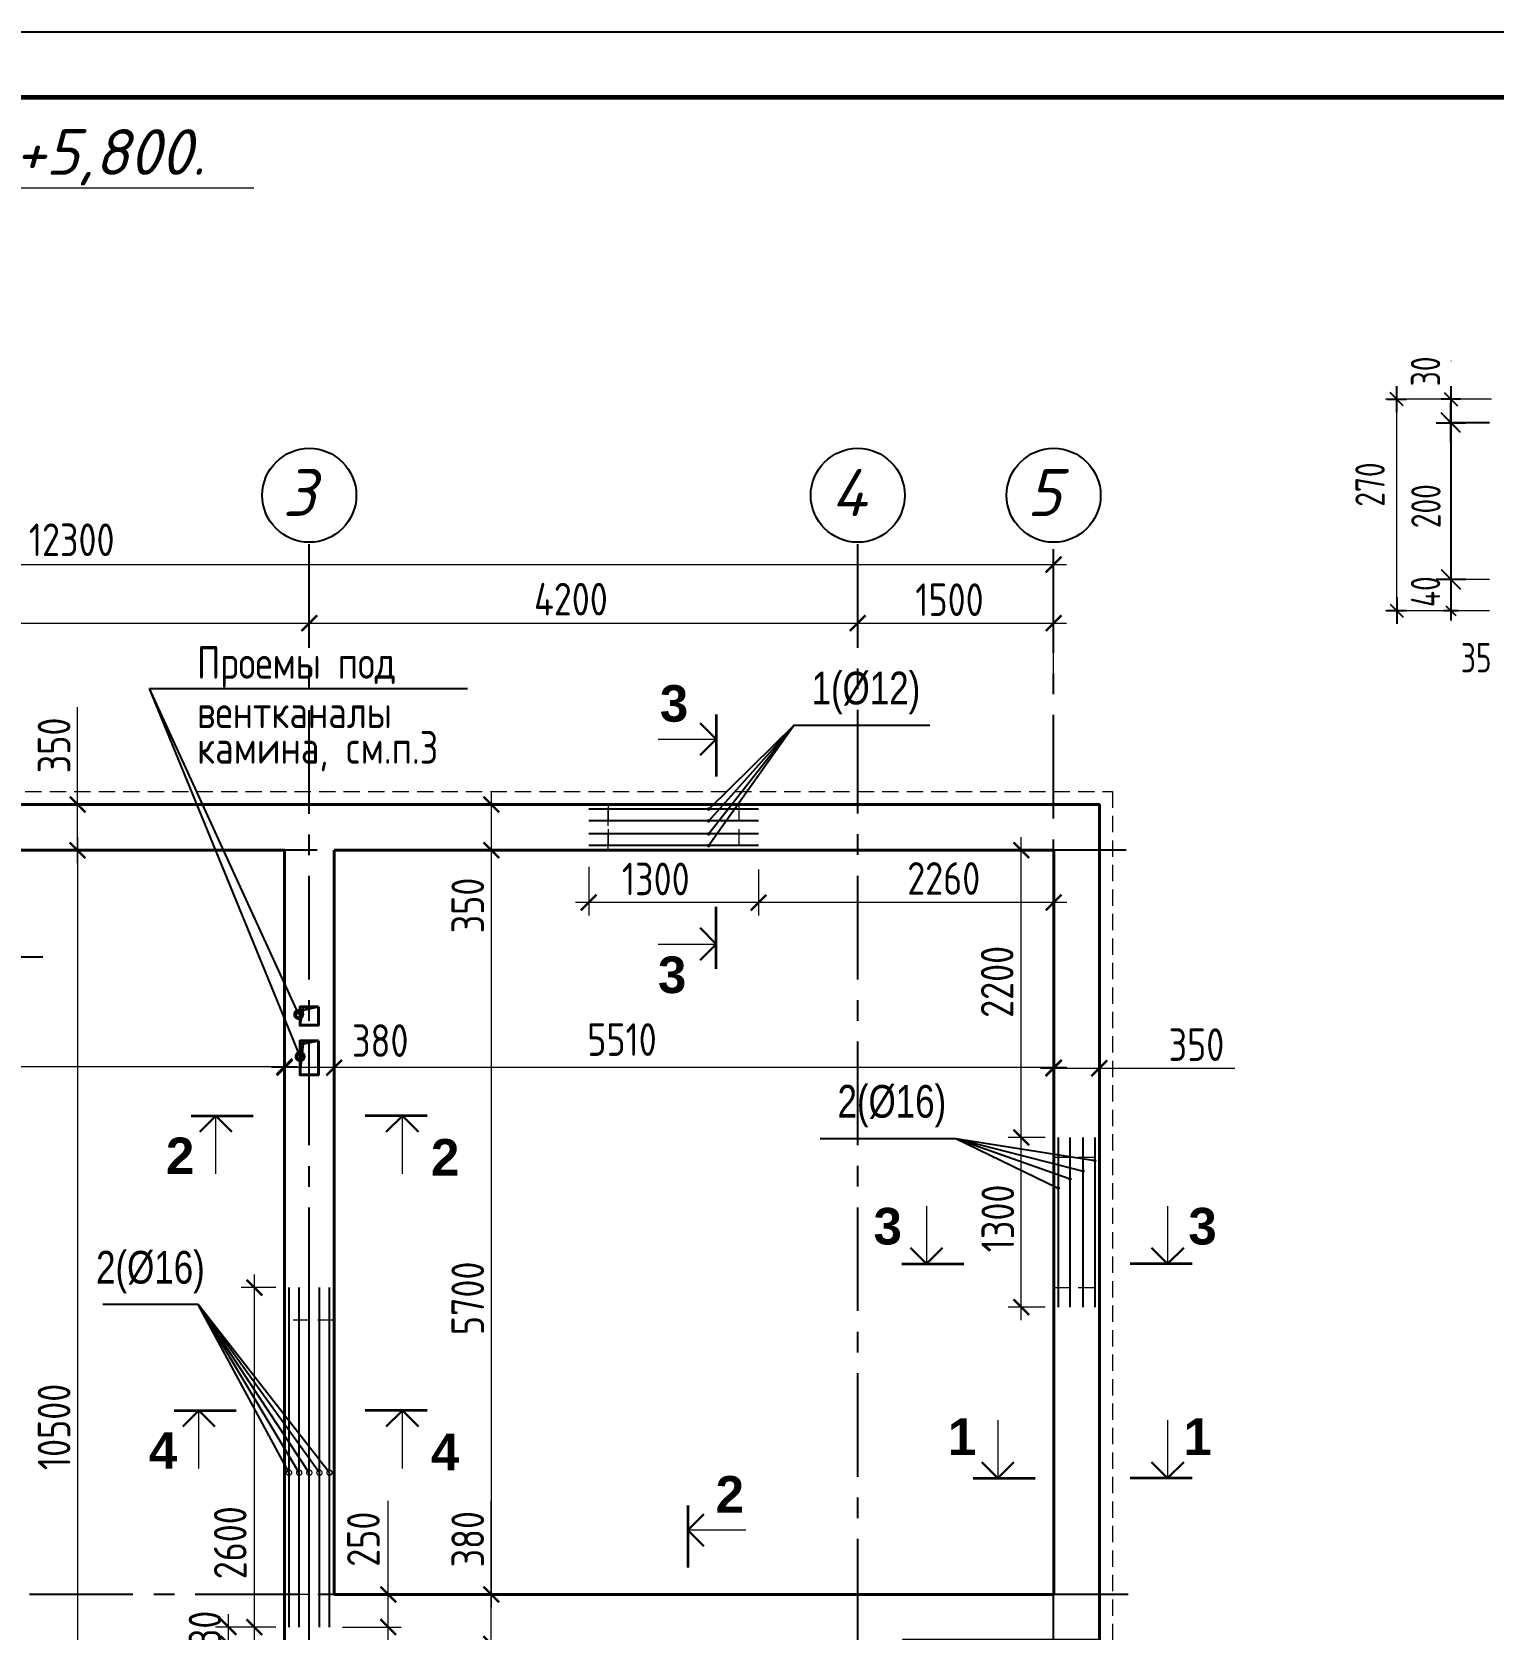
# Model space of a CAD drawing. Extents: x -12289450 to -10763036, y -7834513 to -6150123.
# Drawn here: x -10835756 to -10824568, y -7817046 to -7804813 of the extents above; entities that cross this region are included whole.
import ezdxf

# ---------------------------------------------------------------- set-up
doc = ezdxf.new("R2010")
doc.units = 0
doc.header["$LTSCALE"] = 25
doc.header["$PDMODE"] = 35
doc.linetypes.add('CENTER', pattern=[50.8, 31.75, -6.35, 6.35, -6.35])
doc.linetypes.add('DASHED', pattern=[0.75, 0.5, -0.25])
doc.layers.get('DefPoints').update_dxf_attribs({"color": 10, "lineweight": 30})
for name, color, linetype in [('001-ПЕРЕГОРОДКИ', 5, 'Continuous'), ('005-РАЗМЕРЫ', 252, 'Continuous'), ('008-ШТРИХОВКА', 252, 'Continuous'), ('014-ОСИ', 251, 'CENTER'), ('Annotation - Text', 7, 'Continuous'), ('EEE', 7, 'Continuous'), ('Новое', 51, 'Continuous'), ('Размер', 6, 'Continuous'), ('Текст', 7, 'Continuous')]:
    doc.layers.add(name, color=color, linetype=linetype)
doc.layers.add('СТЕНЫ', color=5, linetype='Continuous', lineweight=40)
doc.styles.add('gismo', font='isocpeui.ttf')
doc.styles.add('GOST 2.304', font='cs_gost2304.shx')
doc.styles.add('Isocpeur', font='isocpeui.ttf')
doc.styles.add('RUSS', font='russ', dxfattribs={"width": 0.8})
doc.styles.get("Standard").update_dxf_attribs({"font": 'arial.ttf'})
doc.styles.add('STYLE1', font='simplex.shx', dxfattribs={"width": 0.7, "height": 300})
doc.styles.add('СГЕНЕРИР_СТИЛЬ_1', font='arialbd.ttf')
doc.dimstyles.new('1', dxfattribs={"dimscale": 100, "dimtxt": 2.5, "dimasz": 1.2, "dimexe": 1, "dimexo": 1, "dimgap": 0.5, "dimtad": 1, "dimdec": 0, "dimzin": 0, "dimdsep": 46, "dimtxsty": 'GOST 2.304', "dimblk": 'ARCHTICK', "dimcen": 0.09, "dimdle": 1, "dimclrd": 256, "dimclre": 256, "dimclrt": 7, "dimadec": 0, "dimazin": 0, "dimtfac": 1, "dimtdec": 0, "dimtmove": 0, "dimatfit": 3, "dimldrblk": 'ARCHTICK', "dimfxl": 0, "dimtolj": 1, "dimtzin": 0, "dimlwd": 5, "dimlwe": 5, "dimarcsym": 0})
doc.dimstyles.new('100', dxfattribs={"dimtxt": 250, "dimasz": 80, "dimexe": 0, "dimexo": 0, "dimgap": 30, "dimtad": 1, "dimdec": 0, "dimzin": 9, "dimtxsty": 'Standard', "dimblk": 'ARCHTICK', "dimcen": 80, "dimdle": 50, "dimadec": 0, "dimazin": 0, "dimtfac": 1, "dimtdec": 0, "dimtix": 1, "dimtmove": 0, "dimatfit": 1, "dimldrblk": 'DOTSMALL', "dimfxl": 0, "dimarcsym": 0})

# ---------------------------------------------------------------- blocks, each defined once
blk = doc.blocks.new('_ArchTick')
at = {"color": 0, "linetype": 'ByBlock', "const_width": 0.15}
blk.add_lwpolyline([(-0.5, -0.5), (0.5, 0.5)], dxfattribs=at)
blk = doc.blocks.new('*D1690')
at = {"layer": '005-РАЗМЕРЫ', "lineweight": 5, "transparency": 16777216}
for p, q in [((-10838833, -7809342), (-10833533, -7809342)), ((-10838733, -7809412), (-10838733, -7809242)), ((-10833633, -7809412), (-10833633, -7809242))]:
    blk.add_line(p, q, dxfattribs=at)
at = {"layer": 'DefPoints', "color": 0, "transparency": 16777216}
for p in [(-10833633, -7809342), (-10838733, -7809512), (-10833633, -7809512)]:
    blk.add_point(p, dxfattribs=at)
at = {"layer": '005-РАЗМЕРЫ', "lineweight": 5, "transparency": 16777216, "xscale": 120, "yscale": 120, "zscale": 120, "rotation": 180}
blk.add_blockref('_ArchTick', (-10838733, -7809342), dxfattribs=at)
at = {"layer": '005-РАЗМЕРЫ', "lineweight": 5, "transparency": 16777216, "xscale": 120, "yscale": 120, "zscale": 120}
blk.add_blockref('_ArchTick', (-10833633, -7809342), dxfattribs=at)
at = {"layer": '005-РАЗМЕРЫ', "color": 7, "transparency": 16777216, "insert": (-10837339, -7809162), "char_height": 250, "attachment_point": 5, "style": 'GOST 2.304'}
blk.add_mtext('\\A1;5100', dxfattribs=at)
blk = doc.blocks.new('*D1691')
at = {"layer": '005-РАЗМЕРЫ', "lineweight": 5, "transparency": 16777216}
for p, q in [((-10840233, -7809739), (-10840233, -7808793)), ((-10827933, -7809789), (-10827933, -7808793)), ((-10840333, -7808893), (-10827833, -7808893))]:
    blk.add_line(p, q, dxfattribs=at)
at = {"layer": 'DefPoints', "color": 0, "transparency": 16777216}
for p in [(-10827933, -7808893), (-10840233, -7809839), (-10827933, -7809889)]:
    blk.add_point(p, dxfattribs=at)
at = {"layer": '005-РАЗМЕРЫ', "lineweight": 5, "transparency": 16777216, "xscale": 120, "yscale": 120, "zscale": 120, "rotation": 180}
blk.add_blockref('_ArchTick', (-10840233, -7808893), dxfattribs=at)
at = {"layer": '005-РАЗМЕРЫ', "lineweight": 5, "transparency": 16777216, "xscale": 120, "yscale": 120, "zscale": 120}
blk.add_blockref('_ArchTick', (-10827933, -7808893), dxfattribs=at)
at = {"layer": '005-РАЗМЕРЫ', "color": 7, "transparency": 16777216, "insert": (-10835452, -7808703), "char_height": 250, "attachment_point": 5, "style": 'GOST 2.304'}
blk.add_mtext('\\A1;12300', dxfattribs=at)
blk = doc.blocks.new('*D1693')
at = {"layer": '005-РАЗМЕРЫ', "lineweight": 5, "transparency": 16777216}
for p, q in [((-10833733, -7809342), (-10829333, -7809342)), ((-10833633, -7809412), (-10833633, -7809242)), ((-10829433, -7809412), (-10829433, -7809242))]:
    blk.add_line(p, q, dxfattribs=at)
at = {"layer": 'DefPoints', "color": 0, "transparency": 16777216}
for p in [(-10829433, -7809342), (-10833633, -7809512), (-10829433, -7809512)]:
    blk.add_point(p, dxfattribs=at)
at = {"layer": '005-РАЗМЕРЫ', "lineweight": 5, "transparency": 16777216, "xscale": 120, "yscale": 120, "zscale": 120, "rotation": 180}
blk.add_blockref('_ArchTick', (-10833633, -7809342), dxfattribs=at)
at = {"layer": '005-РАЗМЕРЫ', "lineweight": 5, "transparency": 16777216, "xscale": 120, "yscale": 120, "zscale": 120}
blk.add_blockref('_ArchTick', (-10829433, -7809342), dxfattribs=at)
at = {"layer": '005-РАЗМЕРЫ', "color": 7, "transparency": 16777216, "insert": (-10831629, -7809158), "char_height": 250, "attachment_point": 5, "style": 'GOST 2.304'}
blk.add_mtext('\\A1;4200', dxfattribs=at)
blk = doc.blocks.new('*D1694')
at = {"layer": '005-РАЗМЕРЫ', "lineweight": 5, "transparency": 16777216}
for p, q in [((-10829533, -7809342), (-10827833, -7809342)), ((-10829433, -7809412), (-10829433, -7809242)), ((-10827933, -7809412), (-10827933, -7809242))]:
    blk.add_line(p, q, dxfattribs=at)
at = {"layer": 'DefPoints', "color": 0, "transparency": 16777216}
for p in [(-10827933, -7809342), (-10829433, -7809512), (-10827933, -7809512)]:
    blk.add_point(p, dxfattribs=at)
at = {"layer": '005-РАЗМЕРЫ', "lineweight": 5, "transparency": 16777216, "xscale": 120, "yscale": 120, "zscale": 120, "rotation": 180}
blk.add_blockref('_ArchTick', (-10829433, -7809342), dxfattribs=at)
at = {"layer": '005-РАЗМЕРЫ', "lineweight": 5, "transparency": 16777216, "xscale": 120, "yscale": 120, "zscale": 120}
blk.add_blockref('_ArchTick', (-10827933, -7809342), dxfattribs=at)
at = {"layer": '005-РАЗМЕРЫ', "color": 7, "transparency": 16777216, "insert": (-10828730, -7809162), "char_height": 250, "attachment_point": 5, "style": 'GOST 2.304'}
blk.add_mtext('\\A1;1500', dxfattribs=at)
blk = doc.blocks.new('*D1699')
at = {"layer": '005-РАЗМЕРЫ', "lineweight": 5, "transparency": 16777216}
for p, q in [((-10832239, -7810981), (-10832239, -7816881)), ((-10832207, -7811081), (-10832339, -7811081)), ((-10832207, -7816781), (-10832339, -7816781))]:
    blk.add_line(p, q, dxfattribs=at)
at = {"layer": 'DefPoints', "color": 0, "transparency": 16777216}
for p in [(-10832107, -7811081), (-10832239, -7816781), (-10832107, -7816781)]:
    blk.add_point(p, dxfattribs=at)
at = {"layer": '005-РАЗМЕРЫ', "lineweight": 5, "transparency": 16777216, "xscale": 120, "yscale": 120, "zscale": 120}
for p, rotation in [((-10832239, -7811081), 90), ((-10832239, -7816781), 270)]:
    blk.add_blockref('_ArchTick', p, dxfattribs=dict(at, rotation=rotation))
at = {"layer": '005-РАЗМЕРЫ', "color": 7, "transparency": 16777216, "insert": (-10832419, -7814513), "char_height": 250, "attachment_point": 5, "rotation": 90, "style": 'GOST 2.304'}
blk.add_mtext('\\A1;5700', dxfattribs=at)
blk = doc.blocks.new('*D1701')
at = {"layer": '005-РАЗМЕРЫ', "lineweight": 5, "ltscale": 100, "transparency": 16777216}
for p, q in [((-10833443, -7812614), (-10833443, -7812846)), ((-10827932, -7812621), (-10827932, -7812846)), ((-10827832, -7812746), (-10833543, -7812746))]:
    blk.add_line(p, q, dxfattribs=at)
at = {"layer": 'DefPoints', "color": 0, "ltscale": 100, "transparency": 16777216}
for p in [(-10833443, -7812514), (-10827932, -7812521), (-10833443, -7812746)]:
    blk.add_point(p, dxfattribs=at)
at = {"layer": '005-РАЗМЕРЫ', "lineweight": 5, "ltscale": 100, "transparency": 16777216, "xscale": 120, "yscale": 120, "zscale": 120, "rotation": 180}
blk.add_blockref('_ArchTick', (-10833443, -7812746), dxfattribs=at)
at = {"layer": '005-РАЗМЕРЫ', "lineweight": 5, "ltscale": 100, "transparency": 16777216, "xscale": 120, "yscale": 120, "zscale": 120}
blk.add_blockref('_ArchTick', (-10827932, -7812746), dxfattribs=at)
at = {"layer": '005-РАЗМЕРЫ', "color": 7, "ltscale": 100, "transparency": 16777216, "insert": (-10831238, -7812531), "char_height": 250, "attachment_point": 5, "style": 'GOST 2.304'}
blk.add_mtext('\\A1;5510', dxfattribs=at)
blk = doc.blocks.new('*D1704')
at = {"layer": '005-РАЗМЕРЫ', "lineweight": 5, "transparency": 16777216}
for p, q in [((-10835407, -7810981), (-10835407, -7821681)), ((-10835374, -7811081), (-10835507, -7811081)), ((-10835374, -7821581), (-10835507, -7821581))]:
    blk.add_line(p, q, dxfattribs=at)
at = {"layer": 'DefPoints', "color": 0, "transparency": 16777216}
for p in [(-10835274, -7811081), (-10835407, -7821581), (-10835274, -7821581)]:
    blk.add_point(p, dxfattribs=at)
at = {"layer": '005-РАЗМЕРЫ', "lineweight": 5, "transparency": 16777216, "xscale": 120, "yscale": 120, "zscale": 120}
for p, rotation in [((-10835407, -7811081), 90), ((-10835407, -7821581), 270)]:
    blk.add_blockref('_ArchTick', p, dxfattribs=dict(at, rotation=rotation))
at = {"layer": '005-РАЗМЕРЫ', "color": 7, "transparency": 16777216, "insert": (-10835587, -7815498), "char_height": 250, "attachment_point": 5, "rotation": 90, "style": 'GOST 2.304'}
blk.add_mtext('\\A1;10500', dxfattribs=at)
blk = doc.blocks.new('*D1707')
at = {"layer": '005-РАЗМЕРЫ', "lineweight": 5, "transparency": 16777216}
for p, q in [((-10835407, -7810731), (-10835407, -7809984)), ((-10835374, -7810731), (-10835507, -7810731)), ((-10835407, -7811181), (-10835407, -7810731)), ((-10835374, -7811081), (-10835507, -7811081))]:
    blk.add_line(p, q, dxfattribs=at)
at = {"layer": 'DefPoints', "color": 0, "transparency": 16777216}
for p in [(-10835407, -7810731), (-10835274, -7810731), (-10835274, -7811081)]:
    blk.add_point(p, dxfattribs=at)
at = {"layer": '005-РАЗМЕРЫ', "lineweight": 5, "transparency": 16777216, "xscale": 120, "yscale": 120, "zscale": 120}
for p, rotation in [((-10835407, -7810731), 90), ((-10835407, -7811081), 270)]:
    blk.add_blockref('_ArchTick', p, dxfattribs=dict(at, rotation=rotation))
at = {"layer": '005-РАЗМЕРЫ', "color": 7, "transparency": 16777216, "insert": (-10835587, -7810278), "char_height": 250, "attachment_point": 5, "rotation": 90, "style": 'GOST 2.304'}
blk.add_mtext('\\A1;350', dxfattribs=at)
blk = doc.blocks.new('*D1709')
at = {"layer": '005-РАЗМЕРЫ', "lineweight": 5, "ltscale": 100, "transparency": 16777216}
for p, q in [((-10833823, -7812614), (-10833823, -7812846)), ((-10833443, -7812621), (-10833443, -7812846)), ((-10833343, -7812746), (-10833923, -7812746))]:
    blk.add_line(p, q, dxfattribs=at)
at = {"layer": 'DefPoints', "color": 0, "ltscale": 100, "transparency": 16777216}
for p in [(-10833823, -7812514), (-10833443, -7812521), (-10833823, -7812746)]:
    blk.add_point(p, dxfattribs=at)
at = {"layer": '005-РАЗМЕРЫ', "lineweight": 5, "ltscale": 100, "transparency": 16777216, "xscale": 120, "yscale": 120, "zscale": 120, "rotation": 180}
blk.add_blockref('_ArchTick', (-10833823, -7812746), dxfattribs=at)
at = {"layer": '005-РАЗМЕРЫ', "lineweight": 5, "ltscale": 100, "transparency": 16777216, "xscale": 120, "yscale": 120, "zscale": 120}
blk.add_blockref('_ArchTick', (-10833443, -7812746), dxfattribs=at)
at = {"layer": '005-РАЗМЕРЫ', "color": 7, "ltscale": 100, "transparency": 16777216, "insert": (-10833089, -7812539), "char_height": 250, "attachment_point": 5, "style": 'GOST 2.304'}
blk.add_mtext('\\A1;380', dxfattribs=at)
blk = doc.blocks.new('*D1710')
at = {"layer": '005-РАЗМЕРЫ', "lineweight": 5, "ltscale": 100, "transparency": 16777216}
for p, q in [((-10838733, -7812607), (-10838733, -7812839)), ((-10833823, -7812614), (-10833823, -7812839)), ((-10833723, -7812739), (-10838833, -7812739))]:
    blk.add_line(p, q, dxfattribs=at)
at = {"layer": 'DefPoints', "color": 0, "ltscale": 100, "transparency": 16777216}
for p in [(-10838733, -7812507), (-10833823, -7812514), (-10838733, -7812739)]:
    blk.add_point(p, dxfattribs=at)
at = {"layer": '005-РАЗМЕРЫ', "lineweight": 5, "ltscale": 100, "transparency": 16777216, "xscale": 120, "yscale": 120, "zscale": 120, "rotation": 180}
blk.add_blockref('_ArchTick', (-10838733, -7812739), dxfattribs=at)
at = {"layer": '005-РАЗМЕРЫ', "lineweight": 5, "ltscale": 100, "transparency": 16777216, "xscale": 120, "yscale": 120, "zscale": 120}
blk.add_blockref('_ArchTick', (-10833823, -7812739), dxfattribs=at)
at = {"layer": '005-РАЗМЕРЫ', "color": 7, "ltscale": 100, "transparency": 16777216, "insert": (-10837128, -7812524), "char_height": 250, "attachment_point": 5, "style": 'GOST 2.304'}
blk.add_mtext('\\A1;4910', dxfattribs=at)
blk = doc.blocks.new('*D1715')
at = {"layer": '005-РАЗМЕРЫ', "lineweight": 5, "transparency": 16777216}
for p, q in [((-10832239, -7810631), (-10832239, -7811081)), ((-10832207, -7810731), (-10832339, -7810731)), ((-10832207, -7811081), (-10832339, -7811081)), ((-10832239, -7811081), (-10832239, -7811798))]:
    blk.add_line(p, q, dxfattribs=at)
at = {"layer": 'DefPoints', "color": 0, "transparency": 16777216}
for p in [(-10832107, -7810731), (-10832239, -7811081), (-10832107, -7811081)]:
    blk.add_point(p, dxfattribs=at)
at = {"layer": '005-РАЗМЕРЫ', "lineweight": 5, "transparency": 16777216, "xscale": 120, "yscale": 120, "zscale": 120}
for p, rotation in [((-10832239, -7810731), 90), ((-10832239, -7811081), 270)]:
    blk.add_blockref('_ArchTick', p, dxfattribs=dict(at, rotation=rotation))
at = {"layer": '005-РАЗМЕРЫ', "color": 7, "transparency": 16777216, "insert": (-10832419, -7811504), "char_height": 250, "attachment_point": 5, "rotation": 90, "style": 'GOST 2.304'}
blk.add_mtext('\\A1;350', dxfattribs=at)
blk = doc.blocks.new('*D1716')
at = {"layer": '005-РАЗМЕРЫ', "lineweight": 5, "transparency": 16777216}
for p, q in [((-10832239, -7816781), (-10832239, -7816064)), ((-10832207, -7816781), (-10832339, -7816781)), ((-10832239, -7817261), (-10832239, -7816781)), ((-10832193, -7817161), (-10832339, -7817161))]:
    blk.add_line(p, q, dxfattribs=at)
at = {"layer": 'DefPoints', "color": 0, "transparency": 16777216}
for p in [(-10832239, -7816781), (-10832107, -7816781), (-10832093, -7817161)]:
    blk.add_point(p, dxfattribs=at)
at = {"layer": '005-РАЗМЕРЫ', "lineweight": 5, "transparency": 16777216, "xscale": 120, "yscale": 120, "zscale": 120}
for p, rotation in [((-10832239, -7816781), 90), ((-10832239, -7817161), 270)]:
    blk.add_blockref('_ArchTick', p, dxfattribs=dict(at, rotation=rotation))
at = {"layer": '005-РАЗМЕРЫ', "color": 7, "transparency": 16777216, "insert": (-10832419, -7816358), "char_height": 250, "attachment_point": 5, "rotation": 90, "style": 'GOST 2.304'}
blk.add_mtext('\\A1;380', dxfattribs=at)
blk = doc.blocks.new('*D1718')
at = {"layer": '005-РАЗМЕРЫ', "lineweight": 5, "ltscale": 10, "transparency": 16777216}
for p, q in [((-10827933, -7812838), (-10827933, -7812651)), ((-10827583, -7812838), (-10827583, -7812651)), ((-10828033, -7812751), (-10827583, -7812751)), ((-10827583, -7812751), (-10826545, -7812751))]:
    blk.add_line(p, q, dxfattribs=at)
at = {"layer": 'DefPoints', "color": 0, "ltscale": 10, "transparency": 16777216}
for p in [(-10827583, -7812751), (-10827933, -7812938), (-10827583, -7812938)]:
    blk.add_point(p, dxfattribs=at)
at = {"layer": '005-РАЗМЕРЫ', "lineweight": 5, "ltscale": 10, "transparency": 16777216, "xscale": 120, "yscale": 120, "zscale": 120, "rotation": 180}
blk.add_blockref('_ArchTick', (-10827933, -7812751), dxfattribs=at)
at = {"layer": '005-РАЗМЕРЫ', "lineweight": 5, "ltscale": 10, "transparency": 16777216, "xscale": 120, "yscale": 120, "zscale": 120}
blk.add_blockref('_ArchTick', (-10827583, -7812751), dxfattribs=at)
at = {"layer": '005-РАЗМЕРЫ', "color": 7, "ltscale": 10, "transparency": 16777216, "insert": (-10826839, -7812570), "char_height": 250, "attachment_point": 5, "style": 'GOST 2.304'}
blk.add_mtext('\\A1;350', dxfattribs=at)
blk = doc.blocks.new('*D1720')
at = {"layer": '005-РАЗМЕРЫ', "lineweight": 5, "transparency": 16777216}
for p, q in [((-10828180, -7814681), (-10828180, -7813181)), ((-10827998, -7813281), (-10828280, -7813281)), ((-10827998, -7814581), (-10828280, -7814581))]:
    blk.add_line(p, q, dxfattribs=at)
at = {"layer": 'DefPoints', "color": 0, "transparency": 16777216}
for p in [(-10828180, -7813281), (-10827898, -7813281), (-10827898, -7814581)]:
    blk.add_point(p, dxfattribs=at)
at = {"layer": '005-РАЗМЕРЫ', "lineweight": 5, "transparency": 16777216, "xscale": 120, "yscale": 120, "zscale": 120}
for p, rotation in [((-10828180, -7813281), 90), ((-10828180, -7814581), 270)]:
    blk.add_blockref('_ArchTick', p, dxfattribs=dict(at, rotation=rotation))
at = {"layer": '005-РАЗМЕРЫ', "color": 7, "transparency": 16777216, "insert": (-10828360, -7813901), "char_height": 250, "attachment_point": 5, "rotation": 90, "style": 'GOST 2.304'}
blk.add_mtext('\\A1;1300', dxfattribs=at)
blk = doc.blocks.new('_DotSmall')
at = {"color": 0, "linetype": 'ByBlock', "const_width": 0.5}
blk.add_lwpolyline([(-0.0625, 0, 1), (0.0625, 0, 1)], format="xyb", close=True, dxfattribs=at)
blk = doc.blocks.new('A8MITTA', base_point=(3180, 3140))
for p, q in [((3170, 3130), (3190, 3150)), ((3180, 3155), (3180, 3125)), ((3160, 3140), (3200, 3140))]:
    blk.add_line(p, q)
blk = doc.blocks.new('*D1725')
at = {"layer": '005-РАЗМЕРЫ', "lineweight": 5, "transparency": 16777216}
for p, q in [((-10830193, -7811229), (-10830193, -7811582)), ((-10827932, -7811329), (-10827932, -7811582)), ((-10827832, -7811482), (-10830293, -7811482))]:
    blk.add_line(p, q, dxfattribs=at)
at = {"layer": 'DefPoints', "color": 0, "transparency": 16777216}
for p in [(-10830193, -7811129), (-10827932, -7811229), (-10830193, -7811482)]:
    blk.add_point(p, dxfattribs=at)
at = {"layer": '005-РАЗМЕРЫ', "lineweight": 5, "transparency": 16777216, "xscale": 120, "yscale": 120, "zscale": 120, "rotation": 180}
blk.add_blockref('_ArchTick', (-10830193, -7811482), dxfattribs=at)
at = {"layer": '005-РАЗМЕРЫ', "lineweight": 5, "transparency": 16777216, "xscale": 120, "yscale": 120, "zscale": 120}
blk.add_blockref('_ArchTick', (-10827932, -7811482), dxfattribs=at)
at = {"layer": '005-РАЗМЕРЫ', "color": 7, "transparency": 16777216, "insert": (-10828774, -7811297), "char_height": 250, "attachment_point": 5, "style": 'GOST 2.304'}
blk.add_mtext('\\A1;2260', dxfattribs=at)
blk = doc.blocks.new('*D1729')
at = {"layer": '005-РАЗМЕРЫ', "lineweight": 5, "transparency": 16777216}
for p, q in [((-10828180, -7813381), (-10828180, -7810981)), ((-10828028, -7811081), (-10828280, -7811081)), ((-10827998, -7813281), (-10828280, -7813281))]:
    blk.add_line(p, q, dxfattribs=at)
at = {"layer": 'DefPoints', "color": 0, "transparency": 16777216}
for p in [(-10828180, -7811081), (-10827928, -7811081), (-10827898, -7813281)]:
    blk.add_point(p, dxfattribs=at)
at = {"layer": '005-РАЗМЕРЫ', "lineweight": 5, "transparency": 16777216, "xscale": 120, "yscale": 120, "zscale": 120}
for p, rotation in [((-10828180, -7811081), 90), ((-10828180, -7813281), 270)]:
    blk.add_blockref('_ArchTick', p, dxfattribs=dict(at, rotation=rotation))
at = {"layer": '005-РАЗМЕРЫ', "color": 7, "transparency": 16777216, "insert": (-10828365, -7812089), "char_height": 250, "attachment_point": 5, "rotation": 90, "style": 'GOST 2.304'}
blk.add_mtext('\\A1;2200', dxfattribs=at)
blk = doc.blocks.new('*D1734')
at = {"layer": '005-РАЗМЕРЫ', "lineweight": 5, "transparency": 16777216}
for p, q in [((-10831493, -7811209), (-10831493, -7811582)), ((-10830193, -7811329), (-10830193, -7811582)), ((-10830093, -7811482), (-10831593, -7811482))]:
    blk.add_line(p, q, dxfattribs=at)
at = {"layer": 'DefPoints', "color": 0, "transparency": 16777216}
for p in [(-10831493, -7811109), (-10830193, -7811229), (-10831493, -7811482)]:
    blk.add_point(p, dxfattribs=at)
at = {"layer": '005-РАЗМЕРЫ', "lineweight": 5, "transparency": 16777216, "xscale": 120, "yscale": 120, "zscale": 120, "rotation": 180}
blk.add_blockref('_ArchTick', (-10831493, -7811482), dxfattribs=at)
at = {"layer": '005-РАЗМЕРЫ', "lineweight": 5, "transparency": 16777216, "xscale": 120, "yscale": 120, "zscale": 120}
blk.add_blockref('_ArchTick', (-10830193, -7811482), dxfattribs=at)
at = {"layer": '005-РАЗМЕРЫ', "color": 7, "transparency": 16777216, "insert": (-10830979, -7811301), "char_height": 250, "attachment_point": 5, "style": 'GOST 2.304'}
blk.add_mtext('\\A1;1300', dxfattribs=at)
blk = doc.blocks.new('*D1735')
at = {"layer": '005-РАЗМЕРЫ', "lineweight": 5, "transparency": 16777216}
for p, q in [((-10834053, -7817131), (-10834053, -7814331)), ((-10833888, -7814431), (-10834153, -7814431)), ((-10833888, -7817031), (-10834153, -7817031))]:
    blk.add_line(p, q, dxfattribs=at)
at = {"layer": 'DefPoints', "color": 0, "transparency": 16777216}
for p in [(-10834053, -7814431), (-10833788, -7814431), (-10833788, -7817031)]:
    blk.add_point(p, dxfattribs=at)
at = {"layer": '005-РАЗМЕРЫ', "lineweight": 5, "transparency": 16777216, "xscale": 120, "yscale": 120, "zscale": 120}
for p, rotation in [((-10834053, -7814431), 90), ((-10834053, -7817031), 270)]:
    blk.add_blockref('_ArchTick', p, dxfattribs=dict(at, rotation=rotation))
at = {"layer": '005-РАЗМЕРЫ', "color": 7, "transparency": 16777216, "insert": (-10834238, -7816385), "char_height": 250, "attachment_point": 5, "rotation": 90, "style": 'GOST 2.304'}
blk.add_mtext('\\A1;2600', dxfattribs=at)
blk = doc.blocks.new('*D1736')
at = {"layer": '005-РАЗМЕРЫ', "lineweight": 5, "transparency": 16777216}
for p, q in [((-10833028, -7816781), (-10833028, -7816064)), ((-10832996, -7816781), (-10833128, -7816781)), ((-10833028, -7817131), (-10833028, -7816781)), ((-10833378, -7817031), (-10832928, -7817031))]:
    blk.add_line(p, q, dxfattribs=at)
at = {"layer": 'DefPoints', "color": 0, "transparency": 16777216}
for p in [(-10833028, -7816781), (-10832896, -7816781), (-10833478, -7817031)]:
    blk.add_point(p, dxfattribs=at)
at = {"layer": '005-РАЗМЕРЫ', "lineweight": 5, "transparency": 16777216, "xscale": 120, "yscale": 120, "zscale": 120}
for p, rotation in [((-10833028, -7816781), 90), ((-10833028, -7817031), 270)]:
    blk.add_blockref('_ArchTick', p, dxfattribs=dict(at, rotation=rotation))
at = {"layer": '005-РАЗМЕРЫ', "color": 7, "transparency": 16777216, "insert": (-10833218, -7816358), "char_height": 250, "attachment_point": 5, "rotation": 90, "style": 'GOST 2.304'}
blk.add_mtext('\\A1;250', dxfattribs=at)
blk = doc.blocks.new('*D1737')
at = {"layer": '005-РАЗМЕРЫ', "lineweight": 5, "transparency": 16777216}
for p, q in [((-10834251, -7817261), (-10834251, -7816931)), ((-10833888, -7817031), (-10834351, -7817031)), ((-10833988, -7817161), (-10834351, -7817161))]:
    blk.add_line(p, q, dxfattribs=at)
at = {"layer": 'DefPoints', "color": 0, "transparency": 16777216}
for p in [(-10834251, -7817031), (-10833788, -7817031), (-10833888, -7817161)]:
    blk.add_point(p, dxfattribs=at)
at = {"layer": '005-РАЗМЕРЫ', "lineweight": 5, "transparency": 16777216, "xscale": 120, "yscale": 120, "zscale": 120}
for p, rotation in [((-10834251, -7817031), 90), ((-10834251, -7817161), 270)]:
    blk.add_blockref('_ArchTick', p, dxfattribs=dict(at, rotation=rotation))
at = {"layer": '005-РАЗМЕРЫ', "color": 7, "transparency": 16777216, "insert": (-10834431, -7817096), "char_height": 250, "attachment_point": 5, "rotation": 90, "style": 'GOST 2.304'}
blk.add_mtext('\\A1;130', dxfattribs=at)

msp = doc.modelspace()

# ---------------------------------------------------------------- hatches: boundary and pattern name
at = {"layer": '008-ШТРИХОВКА', "ltscale": 3}
h = msp.add_hatch(dxfattribs=at)
h.set_pattern_fill('ANSI31', color=256, scale=5)
h.set_pattern_definition([(45, (-10831362.624, -7814851.123), (-11.22532, 11.22532), [])])
h.paths.add_polyline_path([(-10833562.6, -7812281.1), (-10833702.6, -7812281.1), (-10833702.6, -7812421.1), (-10833677.8, -7812305)])
h = msp.add_hatch(dxfattribs=at)
h.set_pattern_fill('ANSI31', color=256, scale=5)
h.set_pattern_definition([(45, (-10831362.624, -7815111.123), (-11.22532, 11.22532), [])])
h.paths.add_polyline_path([(-10833562.6, -7812541.1), (-10833702.6, -7812541.1), (-10833702.6, -7812801.1), (-10833677.8, -7812565)])

# ---------------------------------------------------------------- linework, layer by layer
at = {"linetype": 'Continuous', "lineweight": 60, "ltscale": 75}
msp.add_lwpolyline([(-10845036.1, -7805313.4), (-10805536.2, -7805313.4), (-10805536.2, -7834013.3), (-10845036.1, -7834013.3)], close=True, dxfattribs=at)
at = {"lineweight": 25, "ltscale": 20, "const_width": 18}
for points in [[(-10830578.6, -7810766.1, -1), (-10830569.7, -7810766.1, -1)], [(-10830578.6, -7810856.1, -1), (-10830569.7, -7810856.1, -1)], [(-10830578.6, -7810955.7, -1), (-10830569.7, -7810955.7, -1)], [(-10830578.6, -7811045.7, -1), (-10830569.7, -7811045.7, -1)], [(-10827622.1, -7813458.1, -1), (-10827613.1, -7813458.1, -1)], [(-10827811.7, -7813598.9, -1), (-10827802.7, -7813598.9, -1)], [(-10827712.1, -7813538.1, -1), (-10827703.1, -7813538.1, -1)], [(-10827901.7, -7813669.3, -1), (-10827892.7, -7813669.3, -1)]]:
    msp.add_lwpolyline(points, format="xyb", close=True, dxfattribs=at)
at = {"layer": '001-ПЕРЕГОРОДКИ', "lineweight": 35, "ltscale": 100}
for points in [[(-10830516.7, -7810041.3), (-10830516.7, -7810516)], [(-10830516.7, -7811988.3), (-10830516.7, -7811513.6)], [(-10834537.5, -7813115.2), (-10834062.8, -7813115.2)], [(-10832730.9, -7813115.2), (-10833205.6, -7813115.2)], [(-10829095.3, -7814249.8), (-10828620.6, -7814249.8)], [(-10826870.9, -7814249.8), (-10827345.6, -7814249.8)], [(-10834667.5, -7815372.3), (-10834192.8, -7815372.3)], [(-10832730.9, -7815372.3), (-10833205.6, -7815372.3)], [(-10828548.9, -7815891.1), (-10828074.2, -7815891.1)], [(-10826870.9, -7815891.1), (-10827345.6, -7815891.1)], [(-10830734.6, -7816099.4), (-10830734.6, -7816574.1)]]:
    msp.add_lwpolyline(points, dxfattribs=at)
at = {"layer": '001-ПЕРЕГОРОДКИ', "lineweight": 18, "ltscale": 100}
for points in [[(-10830960.5, -7810230.4), (-10830516.7, -7810230.4)], [(-10830960.5, -7810230.4), (-10830516.7, -7810230.4)], [(-10830960.5, -7811799.2), (-10830516.7, -7811799.2)], [(-10830960.5, -7811799.2), (-10830516.7, -7811799.2)], [(-10834348.4, -7813559), (-10834348.4, -7813115.2)], [(-10834348.4, -7813559), (-10834348.4, -7813115.2)], [(-10832920, -7813559), (-10832920, -7813115.2)], [(-10832920, -7813559), (-10832920, -7813115.2)], [(-10828906.2, -7813806), (-10828906.2, -7814249.8)], [(-10828906.2, -7813806), (-10828906.2, -7814249.8)], [(-10827060, -7813806), (-10827060, -7814249.8)], [(-10827060, -7813806), (-10827060, -7814249.8)], [(-10834478.5, -7815816), (-10834478.5, -7815372.3)], [(-10834478.5, -7815816), (-10834478.5, -7815372.3)], [(-10832920, -7815816), (-10832920, -7815372.3)], [(-10832920, -7815816), (-10832920, -7815372.3)], [(-10828359.8, -7815447.3), (-10828359.8, -7815891.1)], [(-10828359.8, -7815447.3), (-10828359.8, -7815891.1)], [(-10827060, -7815447.3), (-10827060, -7815891.1)], [(-10827060, -7815447.3), (-10827060, -7815891.1)], [(-10830290.9, -7816288.5), (-10830734.6, -7816288.5)], [(-10830290.9, -7816288.5), (-10830734.6, -7816288.5)]]:
    msp.add_lwpolyline(points, dxfattribs=at)
at = {"layer": '008-ШТРИХОВКА', "ltscale": 3}
for points in [[(-10833702.6, -7812421.1), (-10833677.8, -7812305), (-10833562.6, -7812281.1)], [(-10833702.6, -7812801.1), (-10833677.8, -7812565), (-10833562.6, -7812541.1)]]:
    msp.add_lwpolyline(points, dxfattribs=at)
at = {"layer": '014-ОСИ'}
for p, q in [((-10829432.6, -7822229.9), (-10829432.6, -7808722.5)), ((-10827932.6, -7817188.8), (-10827932.6, -7808722.5))]:
    msp.add_line(p, q, dxfattribs=at)
for points in [[(-10833632.6, -7822231.1), (-10833632.6, -7808722.5)], [(-10831033.4, -7811081.1), (-10842626.2, -7811081.1)], [(-10827377.4, -7811081.1), (-10830042.6, -7811081.1)], [(-10827362.6, -7816781.1), (-10842626.2, -7816781.1)]]:
    msp.add_lwpolyline(points, dxfattribs=at)
at = {"layer": 'EEE', "lineweight": 15}
msp.add_line((-10844621, -7806008.3), (-10834058.2, -7806008.3), dxfattribs=at)
at = {"layer": 'EEE', "lineweight": 25, "ltscale": 3}
for p, q in [((-10834855.3, -7809843), (-10832420.4, -7809843)), ((-10833713.5, -7812338.6), (-10834855.3, -7809843)), ((-10833702.6, -7812661.1), (-10834855.3, -7809843)), ((-10829919.4, -7810123.6), (-10828880.4, -7810123.6)), ((-10836573.4, -7811897.4), (-10835671.8, -7811897.4)), ((-10829720.6, -7813289), (-10828681.6, -7813289))]:
    msp.add_line(p, q, dxfattribs=at)
for points in [[(-10829919.4, -7810123.6), (-10830574.1, -7810766.1)], [(-10829919.4, -7810123.6), (-10830574.1, -7810856.1)], [(-10829919.4, -7810123.6), (-10830574.1, -7810955.7)], [(-10829919.4, -7810123.6), (-10830574.1, -7811045.7)], [(-10828681.6, -7813289), (-10827807.2, -7813598.9)], [(-10828681.6, -7813289), (-10827707.6, -7813538.1)], [(-10828681.6, -7813289), (-10827617.6, -7813458.1)], [(-10828681.6, -7813289), (-10827897.2, -7813669.3)]]:
    msp.add_lwpolyline(points, dxfattribs=at)
at = {"layer": 'EEE', "lineweight": 25, "ltscale": 3, "const_width": 56.2}
for points in [[(-10833699.5, -7812338.6, 1), (-10833727.6, -7812338.6, 1)], [(-10833688.6, -7812661.1, 1), (-10833716.7, -7812661.1, 1)]]:
    msp.add_lwpolyline(points, format="xyb", close=True, dxfattribs=at)
at = {"layer": 'Новое', "color": 7, "linetype": 'Continuous'}
msp.add_lwpolyline([(-10847036.1, -7804813.4), (-10805036.2, -7804813.4), (-10805036.2, -7834513.3), (-10847036.1, -7834513.3)], close=True, dxfattribs=at)
msp.add_lwpolyline([(-10847036.1, -7804813.4), (-10805036.2, -7804813.4), (-10805036.2, -7834513.3), (-10847036.1, -7834513.3)], close=True, dxfattribs=at)
at = {"layer": 'Размер', "lineweight": 15, "ltscale": 100}
for p, q in [((-10824890.7, -7807331.2), (-10824890.7, -7807336.2)), ((-10824579.1, -7807626.2), (-10825390.9, -7807626.2)), ((-10825305.2, -7809246.2), (-10825305.2, -7807585.6)), ((-10824579.1, -7807626.2), (-10824890.7, -7807626.2)), ((-10824595.9, -7807806.2), (-10824890.7, -7807806.2)), ((-10824595.9, -7809006.2), (-10824890.7, -7809006.2)), ((-10824595.9, -7809246.2), (-10825390.9, -7809246.2)), ((-10824595.9, -7809246.2), (-10825390.9, -7809246.2))]:
    msp.add_line(p, q, dxfattribs=at)
at = {"layer": 'Размер'}
for p, q in [((-10824890.7, -7807585.3), (-10824890.7, -7809246.2)), ((-10824595.9, -7807806.2), (-10824890.7, -7807806.2))]:
    msp.add_line(p, q, dxfattribs=at)
at = {"layer": 'СТЕНЫ', "linetype": 'DASHED', "lineweight": 9, "ltscale": 10}
for p, q in [((-10831342.6, -7810731.1), (-10831342.6, -7811081.1)), ((-10830342.6, -7810731.1), (-10830342.6, -7811081.1))]:
    msp.add_line(p, q, dxfattribs=at)
at = {"layer": 'СТЕНЫ', "ltscale": 1.2}
msp.add_line((-10827932.2, -7811081.1), (-10827932.2, -7816781.1), dxfattribs=at)
at = {"layer": 'СТЕНЫ', "color": 5, "lineweight": 30}
for points in [[(-10830516.7, -7810230.4), (-10830640.1, -7810107)], [(-10830516.7, -7810230.4), (-10830640.1, -7810353.7)], [(-10830516.7, -7811799.2), (-10830640.1, -7811675.9)], [(-10830516.7, -7811799.2), (-10830640.1, -7811922.6)], [(-10834348.4, -7813115.2), (-10834471.8, -7813238.5)], [(-10834348.4, -7813115.2), (-10834225.1, -7813238.5)], [(-10832920, -7813115.2), (-10833043.3, -7813238.5)], [(-10832920, -7813115.2), (-10832796.6, -7813238.5)], [(-10828906.2, -7814249.8), (-10829029.6, -7814126.5)], [(-10828906.2, -7814249.8), (-10828782.9, -7814126.5)], [(-10827060, -7814249.8), (-10827183.3, -7814126.5)], [(-10827060, -7814249.8), (-10826936.6, -7814126.5)], [(-10834478.5, -7815372.3), (-10834601.8, -7815495.6)], [(-10834478.5, -7815372.3), (-10834355.1, -7815495.6)], [(-10832920, -7815372.3), (-10833043.3, -7815495.6)], [(-10832920, -7815372.3), (-10832796.6, -7815495.6)], [(-10828359.8, -7815891.1), (-10828483.2, -7815767.7)], [(-10828359.8, -7815891.1), (-10828236.5, -7815767.7)], [(-10827060, -7815891.1), (-10827183.3, -7815767.7)], [(-10827060, -7815891.1), (-10826936.6, -7815767.7)], [(-10830734.6, -7816288.5), (-10830611.3, -7816165.1)], [(-10830734.6, -7816288.5), (-10830611.3, -7816411.8)]]:
    msp.add_lwpolyline(points, dxfattribs=at)
at = {"layer": 'СТЕНЫ', "linetype": 'DASHED', "lineweight": 9, "ltscale": 10}
msp.add_lwpolyline([(-10839182.6, -7822031.1), (-10839182.6, -7817231.1), (-10840682.6, -7817231.1), (-10840682.6, -7814231.1), (-10839182.6, -7814231.1), (-10839182.6, -7810631.1), (-10827482.6, -7810631.1), (-10827482.6, -7817231.1), (-10828982.6, -7817231.1), (-10828982.6, -7822031.1)], close=True, dxfattribs=at)
at = {"layer": 'СТЕНЫ', "ltscale": 3}
msp.add_lwpolyline([(-10840582.6, -7816231.1), (-10840582.6, -7814331.1), (-10839082.6, -7814331.1), (-10839082.6, -7810731.1), (-10827582.6, -7810731.1), (-10827582.6, -7817131.1), (-10829082.6, -7817131.1), (-10829082.6, -7821931.1), (-10839082.6, -7821931.1)], dxfattribs=at)
msp.add_lwpolyline([(-10840582.6, -7817131.1), (-10840582.6, -7814331.1), (-10839082.6, -7814331.1), (-10839082.6, -7810731.1), (-10827582.6, -7810731.1), (-10827582.6, -7817131.1), (-10829082.6, -7817131.1), (-10829082.6, -7821931.1), (-10839082.6, -7821931.1), (-10839082.6, -7817131.1), (-10840582.6, -7817131.1)], close=True, dxfattribs=at)
at = {"layer": 'СТЕНЫ', "color": 1, "lineweight": 25, "ltscale": 3}
for points in [[(-10830192.6, -7810766.1), (-10831492.6, -7810766.1)], [(-10830192.6, -7810856.1), (-10831492.6, -7810856.1)], [(-10830192.6, -7810955.7), (-10831492.6, -7810955.7)], [(-10830192.6, -7811045.7), (-10831492.6, -7811045.7)], [(-10827897.6, -7813281.1), (-10827897.6, -7814581.1)], [(-10827807.6, -7813281.1), (-10827807.6, -7814581.1)], [(-10827708, -7813281.1), (-10827708, -7814581.1)], [(-10827618, -7813281.1), (-10827618, -7814581.1)], [(-10833787.6, -7817031.1), (-10833787.6, -7814431.1)], [(-10833710.1, -7817031.1), (-10833710.1, -7814431.1)], [(-10833632.6, -7817031.1), (-10833632.6, -7814431.1)], [(-10833555.1, -7817031.1), (-10833555.1, -7814431.1)], [(-10833477.6, -7817031.1), (-10833477.6, -7814431.1)]]:
    msp.add_lwpolyline(points, dxfattribs=at)
at = {"layer": 'СТЕНЫ', "linetype": 'DASHED', "lineweight": 9, "ltscale": 10}
for points in [[(-10831342.6, -7811081.1), (-10831342.6, -7810731.1)], [(-10827932.6, -7813431.1), (-10827582.6, -7813431.1)], [(-10827932.6, -7814431.1), (-10827582.6, -7814431.1)], [(-10833442.6, -7814681.1), (-10833822.6, -7814681.1)], [(-10833442.6, -7816781.1), (-10833822.6, -7816781.1)]]:
    msp.add_lwpolyline(points, dxfattribs=at)
at = {"layer": 'СТЕНЫ', "ltscale": 1.2}
for points in [[(-10838732.6, -7811081.1), (-10833822.6, -7811081.1)], [(-10833822.6, -7821581.1), (-10833822.6, -7811081.1)], [(-10833442.6, -7816781.1), (-10833442.6, -7811081.1)], [(-10833442.6, -7811081.1), (-10827932.6, -7811081.1)], [(-10827932.2, -7816781.1), (-10833442.6, -7816781.1)]]:
    msp.add_lwpolyline(points, dxfattribs=at)
for points in [[(-10833562.6, -7812281.1), (-10833562.6, -7812421.1), (-10833702.6, -7812421.1), (-10833702.6, -7812281.1)], [(-10833562.6, -7812541.1), (-10833562.6, -7812801.1), (-10833702.6, -7812801.1), (-10833702.6, -7812541.1)]]:
    msp.add_lwpolyline(points, close=True, dxfattribs=at)
at = {"layer": 'Текст'}
for centre in [(-10833632.6, -7808362.5), (-10829432.6, -7808362.5), (-10827932.6, -7808362.5)]:
    msp.add_circle(centre, 360, dxfattribs=at)

# ---------------------------------------------------------------- block references
at = {"layer": 'Размер', "lineweight": 15, "ltscale": 100}
for p, xscale, yscale, zscale, rotation in [((-10825305.2, -7807626.2), 4.999999999999999, 4.999999999999999, 4.999999999999999, 90), ((-10824890.7, -7807626.2), 4.999999999999999, 4.999999999999999, 4.999999999999999, 270), ((-10824890.7, -7807806.2), 4.999999999999999, 4.999999999999999, 4.999999999999999, 90), ((-10825305.2, -7809246.2), 5, 5, 5, 270), ((-10825305.2, -7809246.2), 4.999999999999999, 4.999999999999999, 4.999999999999999, 270), ((-10824890.7, -7809246.2), 3.75, 3.75, 3.75, 270), ((-10824890.7, -7809246.2), 3.749999999999999, 3.749999999999999, 3.749999999999999, 270)]:
    msp.add_blockref('A8MITTA', p, dxfattribs=dict(at, xscale=xscale, yscale=yscale, zscale=zscale, rotation=rotation))
at = {"layer": 'Размер', "xscale": 7.499999999999998, "yscale": 7.499999999999998, "zscale": 7.499999999999998}
for p, rotation in [((-10824890.7, -7807806.2), 90), ((-10824890.7, -7809006.2), 270)]:
    msp.add_blockref('A8MITTA', p, dxfattribs=dict(at, rotation=rotation))

# ---------------------------------------------------------------- texts
at = {"color": 0, "lineweight": 15, "char_height": 250, "attachment_point": 1, "style": 'RUSS'}
for s, insert in [('1(%%C12)', (-10829786.1, -7809713.8)), ('2(%%C16)', (-10829587.4, -7812879.1)), ('2(%%C16)', (-10835265.3, -7814150))]:
    msp.add_mtext(s, dxfattribs=dict(at, insert=insert))
at = {"layer": 'Annotation - Text', "color": 0, "lineweight": 25, "style": 'gismo'}
msp.add_text('План монолитного пояса Мп2 на oтм. +5,800.', height=350, dxfattribs=at).set_placement((-10844545.3, -7805907.8))
at = {"layer": 'Annotation - Text', "color": 7, "linetype": 'Continuous', "lineweight": 0, "char_height": 280, "style": 'СГЕНЕРИР_СТИЛЬ_1'}
for s, insert, attachment_point in [('3', (-10830839.5, -7809815.9), 2), ('3', (-10830853.9, -7811894.5), 2), ('2', (-10834622.1, -7813281.6), 2), ('2', (-10832592.2, -7813292.9), 2), ('3', (-10829203.1, -7814104.6), 8), ('3', (-10826792.1, -7814104.6), 8), ('1', (-10828633.5, -7815713.3), 8), ('1', (-10826829.6, -7815713.3), 8), ('4', (-10834752.1, -7815538.7), 2), ('4', (-10832592.2, -7815550), 2), ('2', (-10830411.9, -7815874), 2)]:
    msp.add_mtext(s, dxfattribs=dict(at, insert=insert, attachment_point=attachment_point))
at = {"layer": 'EEE', "lineweight": 25, "ltscale": 3, "style": 'GOST 2.304'}
for s, p in [('Проемы под', (-10834492.7, -7809768)), ('вентканалы', (-10834492.1, -7810145.8)), ('камина, cм.п.3', (-10834492.1, -7810418.2))]:
    msp.add_text(s, height=250, dxfattribs=at).set_placement(p)
at = {"layer": 'Размер', "char_height": 225, "attachment_point": 5, "rotation": 90, "style": 'STYLE1'}
for s, insert in [('\\A1;30', (-10825084.8, -7807413.2)), ('\\A1;270', (-10825509.6, -7808280.2)), ('\\A1;200', (-10825081.7, -7808445.7))]:
    msp.add_mtext(s, dxfattribs=dict(at, insert=insert))
at = {"layer": 'Размер', "lineweight": 15, "ltscale": 100, "insert": (-10825084.7, -7809100.7), "char_height": 225, "attachment_point": 5, "rotation": 90, "style": 'STYLE1'}
msp.add_mtext('\\A1;40', dxfattribs=at)
at = {"layer": 'Размер', "lineweight": 15, "ltscale": 100, "insert": (-10824696.8, -7809606.1), "char_height": 225, "attachment_point": 5, "style": 'STYLE1'}
msp.add_mtext('\\A1;35', dxfattribs=at)
at = {"layer": 'Текст', "style": 'Isocpeur'}
for s, p in [('3', (-10833837.9, -7808521.2)), ('4', (-10829637.9, -7808521.2)), ('5', (-10828137.9, -7808521.2))]:
    msp.add_text(s, height=360, dxfattribs=at).set_placement(p)

# ---------------------------------------------------------------- dimensions: what is measured, and where the dimension line sits
at = {"layer": '005-РАЗМЕРЫ'}
for base, p1, p2, picture, middle in [((-10827932.6, -7808893), (-10840232.6, -7809839.3), (-10827932.6, -7809888.8), '*D1691', (-10835452.2, -7808893)), ((-10829432.6, -7809342.5), (-10833632.6, -7809511.7), (-10829432.6, -7809511.7), '*D1693', (-10831628.5, -7809342.5)), ((-10833632.6, -7809342.5), (-10838732.6, -7809511.7), (-10833632.6, -7809511.7), '*D1690', (-10837338.9, -7809342.5)), ((-10827932.6, -7809342.5), (-10829432.6, -7809511.7), (-10827932.6, -7809511.7), '*D1694', (-10828729.9, -7809342.5))]:
    dim = msp.add_linear_dim(base=base, p1=p1, p2=p2, dimstyle='1', dxfattribs=at)
    dim.commit()
    dim.dimension.update_dxf_attribs({"geometry": picture, "text_midpoint": middle, "dimtype": 160})
for base, p1, p2, angle, picture, middle in [((-10835406.8, -7810731.1), (-10835274.4, -7811081.1), (-10835274.4, -7810731.1), 270, '*D1707', (-10835406.8, -7810278.2)), ((-10832239, -7811081.1), (-10832106.6, -7810731.1), (-10832106.6, -7811081.1), 90, '*D1715', (-10832239, -7811504)), ((-10835406.8, -7821581.1), (-10835274.4, -7811081.1), (-10835274.4, -7821581.1), 90, '*D1704', (-10835406.8, -7815498.3)), ((-10832239, -7816781.1), (-10832106.6, -7811081.1), (-10832106.6, -7816781.1), 90, '*D1699', (-10832239, -7814513.4)), ((-10828180.2, -7811081.1), (-10827897.6, -7813281.1), (-10827927.6, -7811081.1), 90, '*D1729', (-10828180.2, -7812089.3)), ((-10831492.6, -7811481.6), (-10830192.6, -7811229), (-10831492.6, -7811108.6), 180, '*D1734', (-10830978.5, -7811481.6)), ((-10830192.6, -7811481.6), (-10827932.2, -7811229), (-10830192.6, -7811129), 180, '*D1725', (-10828774, -7811481.6)), ((-10828180.2, -7813281.1), (-10827897.6, -7814581.1), (-10827897.6, -7813281.1), 90, '*D1720', (-10828180.2, -7813900.9)), ((-10834053.4, -7814431.1), (-10833787.6, -7817031.1), (-10833787.6, -7814431.1), 90, '*D1735', (-10834053.4, -7816384.7)), ((-10833028.5, -7816781.1), (-10833477.6, -7817031.1), (-10832896.1, -7816781.1), 270, '*D1736', (-10833028.5, -7816358.2)), ((-10832239, -7816781.1), (-10832093.3, -7817161.1), (-10832106.6, -7816781.1), 270, '*D1716', (-10832239, -7816358.2)), ((-10834251.2, -7817031.1), (-10833887.6, -7817161.1), (-10833787.6, -7817031.1), 90, '*D1737', (-10834251.2, -7817096.1))]:
    dim = msp.add_linear_dim(base=base, p1=p1, p2=p2, angle=angle, dimstyle='1', dxfattribs=at)
    dim.commit()
    dim.dimension.update_dxf_attribs({"geometry": picture, "text_midpoint": middle, "dimtype": 160})
at = {"layer": '005-РАЗМЕРЫ', "ltscale": 100}
for base, p1, p2, picture, middle in [((-10838732.6, -7812738.8), (-10833822.6, -7812513.6), (-10838732.6, -7812506.7), '*D1710', (-10837128.3, -7812523.9)), ((-10833822.6, -7812745.8), (-10833442.6, -7812520.6), (-10833822.6, -7812513.6), '*D1709', (-10833089.4, -7812538.8)), ((-10833442.6, -7812745.8), (-10827932.2, -7812520.6), (-10833442.6, -7812513.6), '*D1701', (-10831237.9, -7812530.9))]:
    dim = msp.add_linear_dim(base=base, p1=p1, p2=p2, dimstyle='1', override={"dimtmove": 2}, dxfattribs=at)
    dim.commit()
    dim.dimension.update_dxf_attribs({"geometry": picture, "text_midpoint": middle, "dimtype": 160})
at = {"layer": '005-РАЗМЕРЫ', "ltscale": 10}
dim = msp.add_linear_dim(base=(-10827582.6, -7812750.6), p1=(-10827932.6, -7812938.1), p2=(-10827582.6, -7812938.1), dimstyle='1', dxfattribs=at)
dim.commit()
dim.dimension.update_dxf_attribs({"geometry": '*D1718', "text_midpoint": (-10826838.8, -7812750.6), "dimtype": 160})

# ---------------------------------------------------------------- leaders
at = {"color": 0, "lineweight": 15}
for points in [[(-10833787.6, -7815848.4), (-10834484.1, -7814559.8), (-10835214.5, -7814559.8)], [(-10833710.1, -7815848.4), (-10834484.1, -7814559.8), (-10835114.5, -7814559.8)], [(-10833632.6, -7815848.4), (-10834484.1, -7814559.8), (-10835004.5, -7814559.8)], [(-10833555.1, -7815848.4), (-10834484.1, -7814559.8), (-10834927, -7814559.8)], [(-10833477.6, -7815848.4), (-10834484.1, -7814559.8), (-10834904.5, -7814559.8)]]:
    msp.add_leader(points, dimstyle='100', override={"dimgap": 1, "dimtad": 0, "dimtxsty": 'RUSS'}, dxfattribs=at)

doc.saveas('drawing.dxf')
